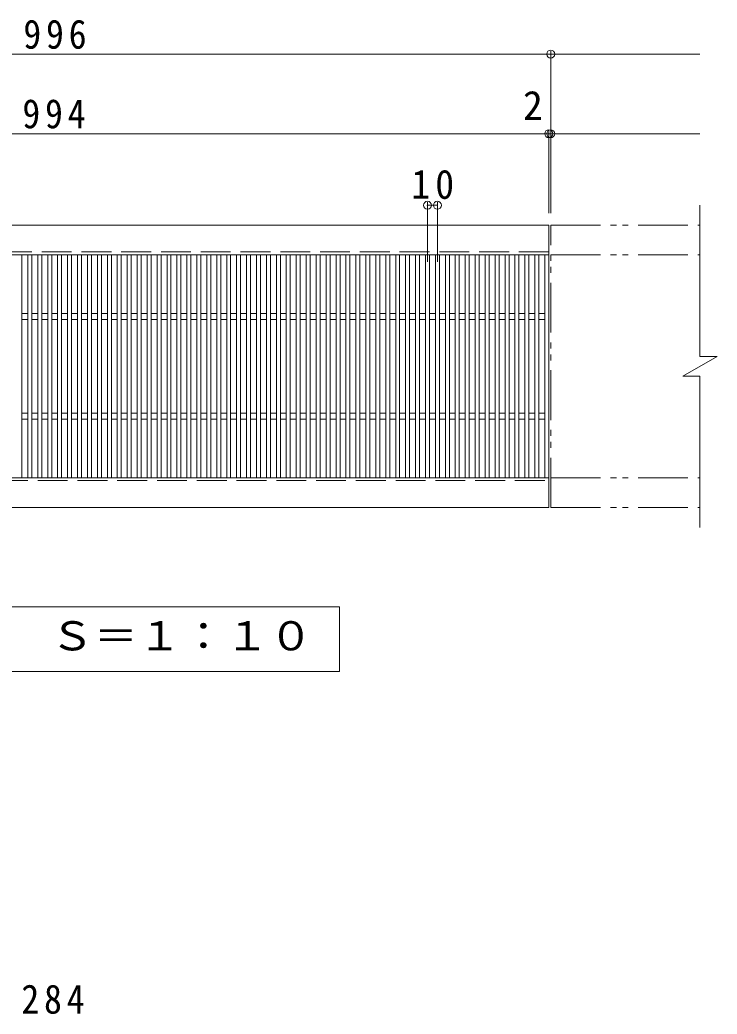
# Model space of a CAD drawing. Units: millimetres at full size, sheet at 1:10; details may follow other scales. Extents: x -1607 to 1854, y -1375 to 1187.
# Drawn here: x -976 to -275, y 187 to 1187 of the extents above; entities that cross this region are included whole.
import ezdxf
from ezdxf.enums import TextEntityAlignment as Align

# ---------------------------------------------------------------- set-up
doc = ezdxf.new("R2010")
doc.units = ezdxf.units.MM
doc.header["$LTSCALE"] = 10
doc.header["$PDMODE"] = 32
doc.header["$PDSIZE"] = 8
doc.linetypes.add('DASHED3', pattern=[4, 3, -1])
doc.linetypes.add('DOUBLE_CHAIN1', pattern=[8.8, 5, -1, 0.6, -0.6, 0.6, -1])
for name, color, linetype, lineweight in [('A-0', 6, 'Continuous', 5), ('C-1', 2, 'Continuous', 9), ('C-2', 3, 'Continuous', 9), ('C-4', 7, 'Continuous', 9), ('C-5', 7, 'Continuous', 9)]:
    doc.layers.add(name, color=color, linetype=linetype, lineweight=lineweight)
doc.styles.add('ＭＳ ゴシック', font='')
doc.styles.get('ＭＳ ゴシック').set_extended_font_data('MS Gothic')

msp = doc.modelspace()

# ---------------------------------------------------------------- linework, layer by layer
at = {"layer": 'C-1'}
for p, q in [((-444.02, 980.69), (-1438.02, 980.69)), ((-309.34, 828.69), (-274.7, 848.69)), ((-309.34, 828.69), (-292.02, 828.69)), ((-292.02, 828.69), (-292.02, 676.69)), ((-1438.02, 726.69), (-444.02, 726.69)), ((-444.02, 726.69), (-444.02, 696.69)), ((-1438.02, 696.69), (-444.02, 696.69))]:
    msp.add_line(p, q, dxfattribs=at)
at = {"layer": 'C-1', "linetype": 'DOUBLE_CHAIN1'}
for p, q in [((-442.02, 696.69), (-442.02, 980.69)), ((-442.02, 980.69), (-292.02, 980.69)), ((-442.02, 950.69), (-292.02, 950.69)), ((-442.02, 726.69), (-292.02, 726.69)), ((-442.02, 696.69), (-292.02, 696.69))]:
    msp.add_line(p, q, dxfattribs=at)
at = {"layer": 'C-1', "linetype": 'DASHED3'}
for p, q in [((-444.02, 953.69), (-1438.02, 953.69)), ((-1438.02, 723.69), (-444.02, 723.69))]:
    msp.add_line(p, q, dxfattribs=at)
at = {"layer": 'C-1'}
for points in [[(-292.02, 1000.69), (-292.02, 848.69), (-274.7, 848.69)], [(-444.02, 980.69), (-444.02, 950.69), (-1438.02, 950.69)]]:
    msp.add_lwpolyline(points, dxfattribs=at)
at = {"layer": 'C-2'}
for p, q in [((-974.02, 950.69), (-974.02, 726.69)), ((-968.02, 726.69), (-968.02, 950.69)), ((-964.02, 950.69), (-964.02, 726.69)), ((-958.02, 726.69), (-958.02, 950.69)), ((-954.02, 950.69), (-954.02, 726.69)), ((-948.02, 726.69), (-948.02, 950.69)), ((-944.02, 950.69), (-944.02, 726.69)), ((-938.02, 726.69), (-938.02, 950.69)), ((-934.02, 950.69), (-934.02, 726.69)), ((-928.02, 726.69), (-928.02, 950.69)), ((-924.02, 950.69), (-924.02, 726.69)), ((-918.02, 726.69), (-918.02, 950.69)), ((-914.02, 950.69), (-914.02, 726.69)), ((-908.02, 726.69), (-908.02, 950.69)), ((-904.02, 950.69), (-904.02, 726.69)), ((-898.02, 726.69), (-898.02, 950.69)), ((-894.02, 950.69), (-894.02, 726.69)), ((-888.02, 726.69), (-888.02, 950.69)), ((-884.02, 950.69), (-884.02, 726.69)), ((-878.02, 726.69), (-878.02, 950.69)), ((-874.02, 950.69), (-874.02, 726.69)), ((-868.02, 726.69), (-868.02, 950.69)), ((-864.02, 950.69), (-864.02, 726.69)), ((-858.02, 726.69), (-858.02, 950.69)), ((-854.02, 950.69), (-854.02, 726.69)), ((-848.02, 726.69), (-848.02, 950.69)), ((-844.02, 950.69), (-844.02, 726.69)), ((-838.02, 726.69), (-838.02, 950.69)), ((-834.02, 950.69), (-834.02, 726.69)), ((-828.02, 726.69), (-828.02, 950.69)), ((-824.02, 950.69), (-824.02, 726.69)), ((-818.02, 726.69), (-818.02, 950.69)), ((-814.02, 950.69), (-814.02, 726.69)), ((-808.02, 726.69), (-808.02, 950.69)), ((-804.02, 950.69), (-804.02, 726.69)), ((-798.02, 726.69), (-798.02, 950.69)), ((-794.02, 950.69), (-794.02, 726.69)), ((-788.02, 726.69), (-788.02, 950.69)), ((-784.02, 950.69), (-784.02, 726.69)), ((-778.02, 726.69), (-778.02, 950.69)), ((-774.02, 950.69), (-774.02, 726.69)), ((-768.02, 726.69), (-768.02, 950.69)), ((-764.02, 950.69), (-764.02, 726.69)), ((-758.02, 726.69), (-758.02, 950.69)), ((-754.02, 950.69), (-754.02, 726.69)), ((-748.02, 726.69), (-748.02, 950.69)), ((-744.02, 950.69), (-744.02, 726.69)), ((-738.02, 726.69), (-738.02, 950.69)), ((-734.02, 950.69), (-734.02, 726.69)), ((-728.02, 726.69), (-728.02, 950.69)), ((-724.02, 950.69), (-724.02, 726.69)), ((-718.02, 726.69), (-718.02, 950.69)), ((-714.02, 950.69), (-714.02, 726.69)), ((-708.02, 726.69), (-708.02, 950.69)), ((-704.02, 950.69), (-704.02, 726.69)), ((-698.02, 726.69), (-698.02, 950.69)), ((-694.02, 950.69), (-694.02, 726.69)), ((-688.02, 726.69), (-688.02, 950.69)), ((-684.02, 950.69), (-684.02, 726.69)), ((-678.02, 726.69), (-678.02, 950.69)), ((-674.02, 950.69), (-674.02, 726.69)), ((-668.02, 726.69), (-668.02, 950.69)), ((-664.02, 950.69), (-664.02, 726.69)), ((-658.02, 726.69), (-658.02, 950.69)), ((-654.02, 950.69), (-654.02, 726.69)), ((-648.02, 726.69), (-648.02, 950.69)), ((-644.02, 950.69), (-644.02, 726.69)), ((-638.02, 726.69), (-638.02, 950.69)), ((-634.02, 950.69), (-634.02, 726.69)), ((-628.02, 726.69), (-628.02, 950.69)), ((-624.02, 950.69), (-624.02, 726.69)), ((-618.02, 726.69), (-618.02, 950.69)), ((-614.02, 950.69), (-614.02, 726.69)), ((-608.02, 726.69), (-608.02, 950.69)), ((-604.02, 950.69), (-604.02, 726.69)), ((-598.02, 726.69), (-598.02, 950.69)), ((-594.02, 950.69), (-594.02, 726.69)), ((-588.02, 726.69), (-588.02, 950.69)), ((-584.02, 950.69), (-584.02, 726.69)), ((-578.02, 726.69), (-578.02, 950.69)), ((-574.02, 950.69), (-574.02, 726.69)), ((-568.02, 726.69), (-568.02, 950.69)), ((-564.02, 950.69), (-564.02, 726.69)), ((-558.02, 726.69), (-558.02, 950.69)), ((-554.02, 950.69), (-554.02, 726.69)), ((-548.02, 726.69), (-548.02, 950.69)), ((-544.02, 950.69), (-544.02, 726.69)), ((-538.02, 726.69), (-538.02, 950.69)), ((-534.02, 950.69), (-534.02, 726.69)), ((-528.02, 726.69), (-528.02, 950.69)), ((-524.02, 950.69), (-524.02, 726.69)), ((-518.02, 726.69), (-518.02, 950.69)), ((-514.02, 950.69), (-514.02, 726.69)), ((-508.02, 726.69), (-508.02, 950.69)), ((-504.02, 950.69), (-504.02, 726.69)), ((-498.02, 726.69), (-498.02, 950.69)), ((-494.02, 950.69), (-494.02, 726.69)), ((-488.02, 726.69), (-488.02, 950.69)), ((-484.02, 950.69), (-484.02, 726.69)), ((-478.02, 726.69), (-478.02, 950.69)), ((-474.02, 950.69), (-474.02, 726.69)), ((-468.02, 726.69), (-468.02, 950.69)), ((-464.02, 950.69), (-464.02, 726.69)), ((-458.02, 726.69), (-458.02, 950.69)), ((-454.02, 950.69), (-454.02, 726.69)), ((-448.02, 726.69), (-448.02, 950.69)), ((-444.02, 950.69), (-444.02, 726.69)), ((-968.02, 891.69), (-974.02, 891.69)), ((-958.02, 891.69), (-964.02, 891.69)), ((-948.02, 891.69), (-954.02, 891.69)), ((-938.02, 891.69), (-944.02, 891.69)), ((-928.02, 891.69), (-934.02, 891.69)), ((-918.02, 891.69), (-924.02, 891.69)), ((-908.02, 891.69), (-914.02, 891.69)), ((-898.02, 891.69), (-904.02, 891.69)), ((-888.02, 891.69), (-894.02, 891.69)), ((-878.02, 891.69), (-884.02, 891.69)), ((-868.02, 891.69), (-874.02, 891.69)), ((-858.02, 891.69), (-864.02, 891.69)), ((-848.02, 891.69), (-854.02, 891.69)), ((-838.02, 891.69), (-844.02, 891.69)), ((-828.02, 891.69), (-834.02, 891.69)), ((-818.02, 891.69), (-824.02, 891.69)), ((-808.02, 891.69), (-814.02, 891.69)), ((-798.02, 891.69), (-804.02, 891.69)), ((-788.02, 891.69), (-794.02, 891.69)), ((-778.02, 891.69), (-784.02, 891.69)), ((-768.02, 891.69), (-774.02, 891.69)), ((-758.02, 891.69), (-764.02, 891.69)), ((-748.02, 891.69), (-754.02, 891.69)), ((-738.02, 891.69), (-744.02, 891.69)), ((-728.02, 891.69), (-734.02, 891.69)), ((-718.02, 891.69), (-724.02, 891.69)), ((-708.02, 891.69), (-714.02, 891.69)), ((-698.02, 891.69), (-704.02, 891.69)), ((-688.02, 891.69), (-694.02, 891.69)), ((-678.02, 891.69), (-684.02, 891.69)), ((-668.02, 891.69), (-674.02, 891.69)), ((-658.02, 891.69), (-664.02, 891.69)), ((-648.02, 891.69), (-654.02, 891.69)), ((-638.02, 891.69), (-644.02, 891.69)), ((-628.02, 891.69), (-634.02, 891.69)), ((-618.02, 891.69), (-624.02, 891.69)), ((-608.02, 891.69), (-614.02, 891.69)), ((-598.02, 891.69), (-604.02, 891.69)), ((-588.02, 891.69), (-594.02, 891.69)), ((-578.02, 891.69), (-584.02, 891.69)), ((-568.02, 891.69), (-574.02, 891.69)), ((-558.02, 891.69), (-564.02, 891.69)), ((-548.02, 891.69), (-554.02, 891.69)), ((-538.02, 891.69), (-544.02, 891.69)), ((-528.02, 891.69), (-534.02, 891.69)), ((-518.02, 891.69), (-524.02, 891.69)), ((-508.02, 891.69), (-514.02, 891.69)), ((-498.02, 891.69), (-504.02, 891.69)), ((-488.02, 891.69), (-494.02, 891.69)), ((-478.02, 891.69), (-484.02, 891.69)), ((-468.02, 891.69), (-474.02, 891.69)), ((-458.02, 891.69), (-464.02, 891.69)), ((-448.02, 891.69), (-454.02, 891.69)), ((-968.02, 885.69), (-974.02, 885.69)), ((-958.02, 885.69), (-964.02, 885.69)), ((-948.02, 885.69), (-954.02, 885.69)), ((-938.02, 885.69), (-944.02, 885.69)), ((-928.02, 885.69), (-934.02, 885.69)), ((-918.02, 885.69), (-924.02, 885.69)), ((-908.02, 885.69), (-914.02, 885.69)), ((-898.02, 885.69), (-904.02, 885.69)), ((-888.02, 885.69), (-894.02, 885.69)), ((-878.02, 885.69), (-884.02, 885.69)), ((-868.02, 885.69), (-874.02, 885.69)), ((-858.02, 885.69), (-864.02, 885.69)), ((-848.02, 885.69), (-854.02, 885.69)), ((-838.02, 885.69), (-844.02, 885.69)), ((-828.02, 885.69), (-834.02, 885.69)), ((-818.02, 885.69), (-824.02, 885.69)), ((-808.02, 885.69), (-814.02, 885.69)), ((-798.02, 885.69), (-804.02, 885.69)), ((-788.02, 885.69), (-794.02, 885.69)), ((-778.02, 885.69), (-784.02, 885.69)), ((-768.02, 885.69), (-774.02, 885.69)), ((-758.02, 885.69), (-764.02, 885.69)), ((-748.02, 885.69), (-754.02, 885.69)), ((-738.02, 885.69), (-744.02, 885.69)), ((-728.02, 885.69), (-734.02, 885.69)), ((-718.02, 885.69), (-724.02, 885.69)), ((-708.02, 885.69), (-714.02, 885.69)), ((-698.02, 885.69), (-704.02, 885.69)), ((-688.02, 885.69), (-694.02, 885.69)), ((-678.02, 885.69), (-684.02, 885.69)), ((-668.02, 885.69), (-674.02, 885.69)), ((-658.02, 885.69), (-664.02, 885.69)), ((-648.02, 885.69), (-654.02, 885.69)), ((-638.02, 885.69), (-644.02, 885.69)), ((-628.02, 885.69), (-634.02, 885.69)), ((-618.02, 885.69), (-624.02, 885.69)), ((-608.02, 885.69), (-614.02, 885.69)), ((-598.02, 885.69), (-604.02, 885.69)), ((-588.02, 885.69), (-594.02, 885.69)), ((-578.02, 885.69), (-584.02, 885.69)), ((-568.02, 885.69), (-574.02, 885.69)), ((-558.02, 885.69), (-564.02, 885.69)), ((-548.02, 885.69), (-554.02, 885.69)), ((-538.02, 885.69), (-544.02, 885.69)), ((-528.02, 885.69), (-534.02, 885.69)), ((-518.02, 885.69), (-524.02, 885.69)), ((-508.02, 885.69), (-514.02, 885.69)), ((-498.02, 885.69), (-504.02, 885.69)), ((-488.02, 885.69), (-494.02, 885.69)), ((-478.02, 885.69), (-484.02, 885.69)), ((-468.02, 885.69), (-474.02, 885.69)), ((-458.02, 885.69), (-464.02, 885.69)), ((-448.02, 885.69), (-454.02, 885.69)), ((-968.02, 791.69), (-974.02, 791.69)), ((-958.02, 791.69), (-964.02, 791.69)), ((-948.02, 791.69), (-954.02, 791.69)), ((-938.02, 791.69), (-944.02, 791.69)), ((-928.02, 791.69), (-934.02, 791.69)), ((-918.02, 791.69), (-924.02, 791.69)), ((-908.02, 791.69), (-914.02, 791.69)), ((-898.02, 791.69), (-904.02, 791.69)), ((-888.02, 791.69), (-894.02, 791.69)), ((-878.02, 791.69), (-884.02, 791.69)), ((-868.02, 791.69), (-874.02, 791.69)), ((-858.02, 791.69), (-864.02, 791.69)), ((-848.02, 791.69), (-854.02, 791.69)), ((-838.02, 791.69), (-844.02, 791.69)), ((-828.02, 791.69), (-834.02, 791.69)), ((-818.02, 791.69), (-824.02, 791.69)), ((-808.02, 791.69), (-814.02, 791.69)), ((-798.02, 791.69), (-804.02, 791.69)), ((-788.02, 791.69), (-794.02, 791.69)), ((-778.02, 791.69), (-784.02, 791.69)), ((-768.02, 791.69), (-774.02, 791.69)), ((-758.02, 791.69), (-764.02, 791.69)), ((-748.02, 791.69), (-754.02, 791.69)), ((-738.02, 791.69), (-744.02, 791.69)), ((-728.02, 791.69), (-734.02, 791.69)), ((-718.02, 791.69), (-724.02, 791.69)), ((-708.02, 791.69), (-714.02, 791.69)), ((-698.02, 791.69), (-704.02, 791.69)), ((-688.02, 791.69), (-694.02, 791.69)), ((-678.02, 791.69), (-684.02, 791.69)), ((-668.02, 791.69), (-674.02, 791.69)), ((-658.02, 791.69), (-664.02, 791.69)), ((-648.02, 791.69), (-654.02, 791.69)), ((-638.02, 791.69), (-644.02, 791.69)), ((-628.02, 791.69), (-634.02, 791.69)), ((-618.02, 791.69), (-624.02, 791.69)), ((-608.02, 791.69), (-614.02, 791.69)), ((-598.02, 791.69), (-604.02, 791.69)), ((-588.02, 791.69), (-594.02, 791.69)), ((-578.02, 791.69), (-584.02, 791.69)), ((-568.02, 791.69), (-574.02, 791.69)), ((-558.02, 791.69), (-564.02, 791.69)), ((-548.02, 791.69), (-554.02, 791.69)), ((-538.02, 791.69), (-544.02, 791.69)), ((-528.02, 791.69), (-534.02, 791.69)), ((-518.02, 791.69), (-524.02, 791.69)), ((-508.02, 791.69), (-514.02, 791.69)), ((-498.02, 791.69), (-504.02, 791.69)), ((-488.02, 791.69), (-494.02, 791.69)), ((-478.02, 791.69), (-484.02, 791.69)), ((-468.02, 791.69), (-474.02, 791.69)), ((-458.02, 791.69), (-464.02, 791.69)), ((-448.02, 791.69), (-454.02, 791.69)), ((-968.02, 785.69), (-974.02, 785.69)), ((-958.02, 785.69), (-964.02, 785.69)), ((-948.02, 785.69), (-954.02, 785.69)), ((-938.02, 785.69), (-944.02, 785.69)), ((-928.02, 785.69), (-934.02, 785.69)), ((-918.02, 785.69), (-924.02, 785.69)), ((-908.02, 785.69), (-914.02, 785.69)), ((-898.02, 785.69), (-904.02, 785.69)), ((-888.02, 785.69), (-894.02, 785.69)), ((-878.02, 785.69), (-884.02, 785.69)), ((-868.02, 785.69), (-874.02, 785.69)), ((-858.02, 785.69), (-864.02, 785.69)), ((-848.02, 785.69), (-854.02, 785.69)), ((-838.02, 785.69), (-844.02, 785.69)), ((-828.02, 785.69), (-834.02, 785.69)), ((-818.02, 785.69), (-824.02, 785.69)), ((-808.02, 785.69), (-814.02, 785.69)), ((-798.02, 785.69), (-804.02, 785.69)), ((-788.02, 785.69), (-794.02, 785.69)), ((-778.02, 785.69), (-784.02, 785.69)), ((-768.02, 785.69), (-774.02, 785.69)), ((-758.02, 785.69), (-764.02, 785.69)), ((-748.02, 785.69), (-754.02, 785.69)), ((-738.02, 785.69), (-744.02, 785.69)), ((-728.02, 785.69), (-734.02, 785.69)), ((-718.02, 785.69), (-724.02, 785.69)), ((-708.02, 785.69), (-714.02, 785.69)), ((-698.02, 785.69), (-704.02, 785.69)), ((-688.02, 785.69), (-694.02, 785.69)), ((-678.02, 785.69), (-684.02, 785.69)), ((-668.02, 785.69), (-674.02, 785.69)), ((-658.02, 785.69), (-664.02, 785.69)), ((-648.02, 785.69), (-654.02, 785.69)), ((-638.02, 785.69), (-644.02, 785.69)), ((-628.02, 785.69), (-634.02, 785.69)), ((-618.02, 785.69), (-624.02, 785.69)), ((-608.02, 785.69), (-614.02, 785.69)), ((-598.02, 785.69), (-604.02, 785.69)), ((-588.02, 785.69), (-594.02, 785.69)), ((-578.02, 785.69), (-584.02, 785.69)), ((-568.02, 785.69), (-574.02, 785.69)), ((-558.02, 785.69), (-564.02, 785.69)), ((-548.02, 785.69), (-554.02, 785.69)), ((-538.02, 785.69), (-544.02, 785.69)), ((-528.02, 785.69), (-534.02, 785.69)), ((-518.02, 785.69), (-524.02, 785.69)), ((-508.02, 785.69), (-514.02, 785.69)), ((-498.02, 785.69), (-504.02, 785.69)), ((-488.02, 785.69), (-494.02, 785.69)), ((-478.02, 785.69), (-484.02, 785.69)), ((-468.02, 785.69), (-474.02, 785.69)), ((-458.02, 785.69), (-464.02, 785.69)), ((-448.02, 785.69), (-454.02, 785.69))]:
    msp.add_line(p, q, dxfattribs=at)
at = {"layer": 'C-4'}
for p, q in [((-1590.02, 1152.69), (-292.02, 1152.69)), ((-442.02, 992.69), (-442.02, 1155.69)), ((-1590.02, 1072.69), (-292.02, 1072.69)), ((-444.02, 992.69), (-444.02, 1075.69)), ((-566.02, 1003.69), (-566.02, 943.81)), ((-566.02, 1000.69), (-556.02, 1000.69)), ((-556.02, 1003.69), (-556.02, 943.81))]:
    msp.add_line(p, q, dxfattribs=at)
for p in [(-442.02, 1152.69), (-444.02, 1072.69), (-442.02, 1072.69), (-566.02, 1000.69), (-556.02, 1000.69)]:
    msp.add_point(p, dxfattribs=at)
at = {"layer": 'C-5'}
msp.add_lwpolyline([(-1229.52, 531.69), (-1229.52, 596.69), (-654.52, 596.69), (-654.52, 531.69)], close=True, dxfattribs=at)

# ---------------------------------------------------------------- texts
at = {"layer": 'A-0', "color": 2, "insert": (-974.52, 187.14), "char_height": 29.33, "attachment_point": 7, "style": 'ＭＳ ゴシック'}
msp.add_mtext('\\T1.27;\\W0.9;284', dxfattribs=at)
at = {"layer": 'C-4', "color": 2, "style": 'ＭＳ ゴシック'}
msp.add_text('2', height=29.33, dxfattribs=at).set_placement((-469.98, 1077.69), align=Align.BOTTOM_LEFT)
at = {"layer": 'C-4', "color": 2, "char_height": 29.33, "attachment_point": 7, "style": 'ＭＳ ゴシック'}
for s, insert in [('\\T1.27;\\W0.9;996', (-972.52, 1157.69)), ('\\T1.27;\\W0.9;994', (-973.52, 1077.69)), ('\\T1.27;\\W0.95;10', (-582.27, 1006.69))]:
    msp.add_mtext(s, dxfattribs=dict(at, insert=insert))
at = {"layer": 'C-5', "color": 2, "style": 'ＭＳ ゴシック', "width": 1.1}
msp.add_text('平面詳細図\u3000Ｓ＝１：１０', height=29.33, dxfattribs=at).set_placement((-1209.52, 544.19), align=Align.BOTTOM_LEFT)

doc.saveas('drawing.dxf')
